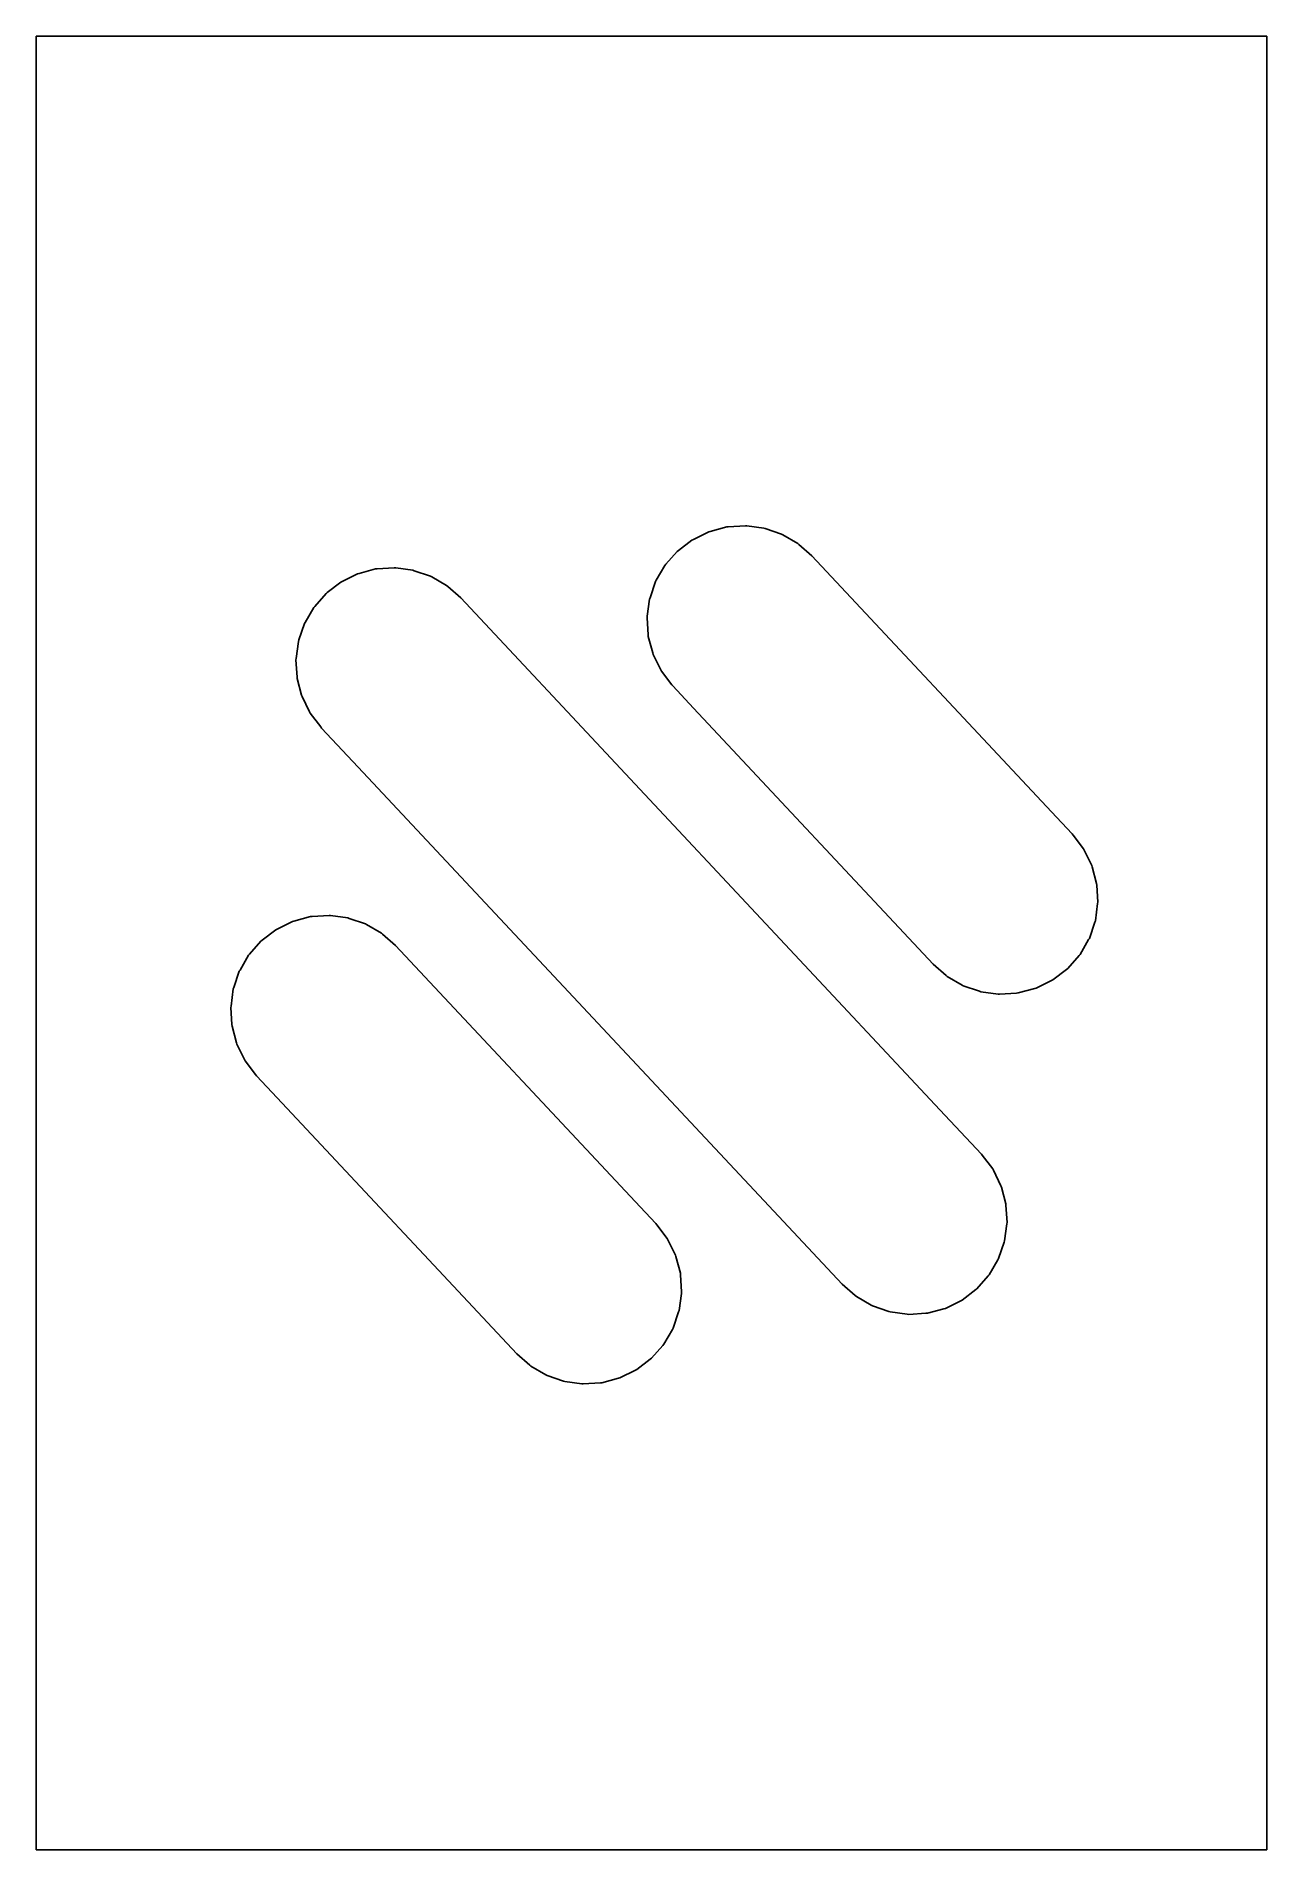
# Model space of a CAD drawing. Header units: metres. Extents: x -18.5 to 13.8, y -1.1 to 46.5.
import ezdxf

# ---------------------------------------------------------------- set-up
doc = ezdxf.new("R2010")
doc.units = ezdxf.units.M

msp = doc.modelspace()

# ---------------------------------------------------------------- linework, layer by layer
for p, q in [((-18.55, 46.125), (-18.55, 46.5)), ((-18.55, 46.5), (-16.643, 46.5)), ((-16.643, 46.5), (-13.454, 46.5)), ((-13.454, 46.5), (-13.328, 46.5)), ((-13.328, 46.5), (-13.149, 46.5)), ((-13.149, 46.5), (-12.924, 46.5)), ((-12.924, 46.5), (-12.67, 46.5)), ((-12.67, 46.5), (-12.406, 46.5)), ((-12.406, 46.5), (-12.159, 46.5)), ((-12.159, 46.5), (-11.953, 46.5)), ((-11.953, 46.5), (-11.807, 46.5)), ((-11.807, 46.5), (-11.732, 46.5)), ((-11.732, 46.5), (0.559, 46.5)), ((0.559, 46.5), (10.977, 46.5)), ((10.977, 46.5), (11.081, 46.5)), ((11.081, 46.5), (11.246, 46.5)), ((11.246, 46.5), (11.459, 46.5)), ((11.459, 46.5), (11.699, 46.5)), ((11.699, 46.5), (11.944, 46.5)), ((11.944, 46.5), (12.169, 46.5)), ((12.169, 46.5), (12.358, 46.5)), ((12.358, 46.5), (12.498, 46.5)), ((12.498, 46.5), (13.75, 46.5)), ((12.498, 46.5), (12.498, 46.5)), ((13.75, 46.5), (13.75, 43.299)), ((-18.55, 45.626), (-18.55, 46.125)), ((-18.55, 45.58), (-18.55, 45.626)), ((-18.55, 45.485), (-18.55, 45.58)), ((-18.55, 45.343), (-18.55, 45.485)), ((-18.55, 45.16), (-18.55, 45.343)), ((-18.55, 42.21), (-18.55, 45.16)), ((13.75, 43.299), (13.75, 41.28)), ((-18.55, 42.125), (-18.55, 42.21)), ((-18.55, 42.02), (-18.55, 42.125)), ((-18.55, 40.497), (-18.55, 42.02)), ((13.75, 41.28), (13.75, 13.573)), ((-18.55, 40.437), (-18.55, 40.497)), ((-18.55, 40.373), (-18.55, 40.437)), ((-18.55, 40.311), (-18.55, 40.373)), ((-18.55, 40.256), (-18.55, 40.311)), ((-18.55, 40.072), (-18.55, 40.256)), ((-18.55, 38.506), (-18.55, 40.072)), ((-18.55, 38.17), (-18.55, 38.506)), ((-18.55, 37.214), (-18.55, 38.17)), ((-18.55, 7.786), (-18.55, 37.214)), ((-0.897, 33.494), (-1.301, 33.295)), ((-0.859, 33.505), (-0.897, 33.494)), ((-0.424, 33.621), (-0.859, 33.505)), ((-0.385, 33.624), (-0.424, 33.621)), ((0.065, 33.653), (-0.385, 33.624)), ((0.104, 33.648), (0.065, 33.653)), ((0.551, 33.589), (0.104, 33.648)), ((0.588, 33.577), (0.551, 33.589)), ((1.015, 33.431), (0.588, 33.577)), ((1.049, 33.412), (1.015, 33.431)), ((1.44, 33.186), (1.049, 33.412)), ((-1.725, 32.98), (-2.023, 32.641)), ((-1.694, 33.003), (-1.725, 32.98)), ((-1.337, 33.278), (-1.694, 33.003)), ((-1.301, 33.295), (-1.337, 33.278)), ((1.469, 33.161), (1.44, 33.186)), ((1.808, 32.863), (1.469, 33.161)), ((8.097, 26.146), (1.808, 32.863)), ((-10.115, 32.39), (-10.519, 32.191)), ((-10.077, 32.4), (-10.115, 32.39)), ((-9.641, 32.517), (-10.077, 32.4)), ((-9.602, 32.519), (-9.641, 32.517)), ((-9.152, 32.549), (-9.602, 32.519)), ((-9.113, 32.544), (-9.152, 32.549)), ((-8.666, 32.485), (-9.113, 32.544)), ((-8.629, 32.472), (-8.666, 32.485)), ((-8.202, 32.327), (-8.629, 32.472)), ((-2.049, 32.611), (-2.274, 32.221)), ((-2.023, 32.641), (-2.049, 32.611)), ((-10.912, 31.899), (-10.943, 31.875)), ((-10.554, 32.173), (-10.912, 31.899)), ((-10.519, 32.191), (-10.554, 32.173)), ((-8.168, 32.307), (-8.202, 32.327)), ((-7.778, 32.082), (-8.168, 32.307)), ((-7.748, 32.056), (-7.778, 32.082)), ((-7.409, 31.759), (-7.748, 32.056)), ((-2.294, 32.187), (-2.439, 31.76)), ((-2.274, 32.221), (-2.294, 32.187)), ((-11.266, 31.507), (-11.492, 31.116)), ((-11.241, 31.536), (-11.266, 31.507)), ((-10.943, 31.875), (-11.241, 31.536)), ((5.168, 18.324), (-7.409, 31.759)), ((-2.451, 31.723), (-2.51, 31.276)), ((-2.439, 31.76), (-2.451, 31.723)), ((-11.511, 31.082), (-11.656, 30.655)), ((-11.492, 31.116), (-11.511, 31.082)), ((-2.51, 31.276), (-2.515, 31.237)), ((-2.515, 31.237), (-2.486, 30.787)), ((-11.669, 30.618), (-11.728, 30.171)), ((-11.656, 30.655), (-11.669, 30.618)), ((-2.486, 30.787), (-2.484, 30.748)), ((-2.484, 30.748), (-2.367, 30.312)), ((-11.728, 30.171), (-11.733, 30.132)), ((-11.733, 30.132), (-11.704, 29.682)), ((-2.367, 30.312), (-2.357, 30.274)), ((-2.357, 30.274), (-2.157, 29.87)), ((-11.704, 29.682), (-11.701, 29.643)), ((-11.701, 29.643), (-11.585, 29.208)), ((-2.157, 29.87), (-2.14, 29.835)), ((-2.14, 29.835), (-1.866, 29.477)), ((-2.14, 29.835), (-2.14, 29.835)), ((-11.585, 29.208), (-11.574, 29.17)), ((-11.574, 29.17), (-11.375, 28.765)), ((-1.866, 29.477), (-1.842, 29.446)), ((-1.842, 29.446), (-1.296, 28.863)), ((-11.375, 28.765), (-11.358, 28.73)), ((-11.358, 28.73), (-11.083, 28.372)), ((-1.296, 28.863), (4.993, 22.146)), ((-11.083, 28.372), (-11.059, 28.341)), ((-11.059, 28.341), (-9.968, 27.176)), ((-9.968, 27.176), (2.609, 13.741)), ((8.643, 25.563), (8.097, 26.146)), ((8.666, 25.532), (8.643, 25.563)), ((8.941, 25.174), (8.666, 25.532)), ((8.958, 25.139), (8.941, 25.174)), ((9.158, 24.735), (8.958, 25.139)), ((9.168, 24.697), (9.158, 24.735)), ((9.284, 24.261), (9.168, 24.697)), ((9.287, 24.222), (9.284, 24.261)), ((9.316, 23.772), (9.287, 24.222)), ((-11.785, 23.275), (-11.35, 23.392)), ((-11.35, 23.392), (-11.311, 23.394)), ((-11.311, 23.394), (-10.861, 23.424)), ((-10.861, 23.424), (-10.822, 23.419)), ((-10.822, 23.419), (-10.375, 23.36)), ((-10.375, 23.36), (-10.338, 23.347)), ((-10.338, 23.347), (-9.911, 23.202)), ((9.252, 23.286), (9.311, 23.733)), ((9.311, 23.733), (9.316, 23.772)), ((-12.621, 22.774), (-12.263, 23.048)), ((-12.263, 23.048), (-12.228, 23.066)), ((-12.228, 23.066), (-11.823, 23.265)), ((-11.823, 23.265), (-11.785, 23.275)), ((-9.911, 23.202), (-9.877, 23.182)), ((-9.877, 23.182), (-9.487, 22.957)), ((-9.487, 22.957), (-9.457, 22.931)), ((-9.457, 22.931), (-9.118, 22.634)), ((9.095, 22.822), (9.24, 23.249)), ((9.24, 23.249), (9.252, 23.286)), ((-13.2, 21.991), (-12.975, 22.382)), ((-12.975, 22.382), (-12.949, 22.411)), ((-12.949, 22.411), (-12.652, 22.75)), ((-12.652, 22.75), (-12.621, 22.774)), ((-12.621, 22.774), (-12.621, 22.774)), ((-9.118, 22.634), (-2.829, 15.917)), ((8.824, 22.369), (8.849, 22.398)), ((8.849, 22.398), (9.075, 22.788)), ((9.075, 22.788), (9.095, 22.822)), ((-13.365, 21.53), (-13.22, 21.957)), ((-13.22, 21.957), (-13.2, 21.991)), ((4.993, 22.146), (5.332, 21.849)), ((8.137, 21.731), (8.495, 22.006)), ((8.495, 22.006), (8.526, 22.03)), ((8.526, 22.03), (8.824, 22.369)), ((-13.437, 21.046), (-13.378, 21.493)), ((-13.378, 21.493), (-13.365, 21.53)), ((5.332, 21.849), (5.361, 21.823)), ((5.361, 21.823), (5.752, 21.597)), ((5.752, 21.597), (5.785, 21.578)), ((5.785, 21.578), (6.212, 21.433)), ((6.212, 21.433), (6.249, 21.42)), ((7.224, 21.388), (7.66, 21.504)), ((7.66, 21.504), (7.698, 21.515)), ((7.698, 21.515), (8.102, 21.714)), ((8.102, 21.714), (8.137, 21.731)), ((-13.442, 21.007), (-13.437, 21.046)), ((-13.412, 20.557), (-13.442, 21.007)), ((6.249, 21.42), (6.697, 21.361)), ((6.697, 21.361), (6.735, 21.356)), ((6.735, 21.356), (7.185, 21.385)), ((7.185, 21.385), (7.224, 21.388)), ((-13.41, 20.518), (-13.412, 20.557)), ((-13.293, 20.083), (-13.41, 20.518)), ((-13.283, 20.045), (-13.293, 20.083)), ((-13.084, 19.64), (-13.283, 20.045)), ((-13.066, 19.605), (-13.084, 19.64)), ((-12.792, 19.247), (-13.066, 19.605)), ((-12.768, 19.216), (-12.792, 19.247)), ((-12.222, 18.633), (-12.768, 19.216)), ((-5.934, 11.916), (-12.222, 18.633)), ((6.259, 17.159), (5.168, 18.324)), ((6.283, 17.128), (6.259, 17.159)), ((6.558, 16.77), (6.283, 17.128)), ((6.575, 16.735), (6.558, 16.77)), ((6.774, 16.33), (6.575, 16.735)), ((6.785, 16.292), (6.774, 16.33)), ((6.901, 15.857), (6.785, 16.292)), ((-2.829, 15.917), (-2.284, 15.334)), ((6.904, 15.818), (6.901, 15.857)), ((6.933, 15.368), (6.904, 15.818)), ((-2.284, 15.334), (-2.26, 15.303)), ((-2.26, 15.303), (-1.985, 14.945)), ((6.869, 14.882), (6.928, 15.329)), ((6.928, 15.329), (6.933, 15.368)), ((-1.985, 14.945), (-1.968, 14.91)), ((-1.968, 14.91), (-1.769, 14.505)), ((6.711, 14.418), (6.856, 14.845)), ((6.856, 14.845), (6.869, 14.882)), ((-1.769, 14.505), (-1.759, 14.467)), ((-1.759, 14.467), (-1.642, 14.032)), ((6.466, 13.993), (6.692, 14.384)), ((6.692, 14.384), (6.711, 14.418)), ((6.692, 14.384), (6.692, 14.384)), ((-1.642, 14.032), (-1.639, 13.993)), ((-1.639, 13.993), (-1.61, 13.543)), ((6.143, 13.625), (6.441, 13.964)), ((6.441, 13.964), (6.466, 13.993)), ((-1.615, 13.504), (-1.674, 13.057)), ((-1.61, 13.543), (-1.615, 13.504)), ((2.609, 13.741), (2.948, 13.444)), ((2.948, 13.444), (2.978, 13.418)), ((2.978, 13.418), (3.368, 13.193)), ((5.754, 13.327), (6.112, 13.601)), ((6.112, 13.601), (6.143, 13.625)), ((13.75, 13.573), (13.75, 4.2)), ((-1.687, 13.02), (-1.832, 12.593)), ((-1.674, 13.057), (-1.687, 13.02)), ((3.368, 13.193), (3.402, 13.173)), ((3.402, 13.173), (3.829, 13.028)), ((3.829, 13.028), (3.866, 13.015)), ((3.866, 13.015), (4.313, 12.956)), ((4.313, 12.956), (4.352, 12.951)), ((4.352, 12.951), (4.802, 12.981)), ((4.802, 12.981), (4.841, 12.983)), ((4.841, 12.983), (5.277, 13.1)), ((5.277, 13.1), (5.315, 13.11)), ((5.315, 13.11), (5.719, 13.309)), ((5.719, 13.309), (5.754, 13.327)), ((-1.851, 12.559), (-2.077, 12.168)), ((-1.832, 12.593), (-1.851, 12.559)), ((-5.595, 11.619), (-5.934, 11.916)), ((-2.103, 12.139), (-2.4, 11.8)), ((-2.077, 12.168), (-2.103, 12.139)), ((-5.565, 11.593), (-5.595, 11.619)), ((-5.175, 11.368), (-5.565, 11.593)), ((-2.824, 11.484), (-3.228, 11.285)), ((-2.789, 11.502), (-2.824, 11.484)), ((-2.431, 11.776), (-2.789, 11.502)), ((-2.4, 11.8), (-2.431, 11.776)), ((-5.141, 11.348), (-5.175, 11.368)), ((-4.714, 11.203), (-5.141, 11.348)), ((-4.677, 11.19), (-4.714, 11.203)), ((-4.23, 11.131), (-4.677, 11.19)), ((-4.191, 11.126), (-4.23, 11.131)), ((-3.741, 11.156), (-4.191, 11.126)), ((-3.702, 11.158), (-3.741, 11.156)), ((-3.266, 11.275), (-3.702, 11.158)), ((-3.228, 11.285), (-3.266, 11.275)), ((-18.55, 6.67), (-18.55, 7.786)), ((-18.55, 5.579), (-18.55, 6.67)), ((-18.55, 5.108), (-18.55, 5.579)), ((-18.55, 5.051), (-18.55, 5.108)), ((-18.55, 3.569), (-18.55, 5.051)), ((13.75, 4.2), (13.75, 2.165)), ((-18.55, 3.471), (-18.55, 3.569)), ((-18.55, 3.395), (-18.55, 3.471)), ((-18.55, 0.468), (-18.55, 3.395)), ((13.75, 2.165), (13.75, -1.1)), ((-18.55, 0.299), (-18.55, 0.468)), ((-18.55, 0.172), (-18.55, 0.299)), ((-18.55, 0.094), (-18.55, 0.172)), ((-18.55, -0.638), (-18.55, 0.094)), ((-18.55, -0.684), (-18.55, -0.638)), ((-18.55, -1.1), (-18.55, -0.684)), ((-17.961, -1.1), (-18.55, -1.1)), ((-16.643, -1.1), (-17.961, -1.1)), ((-13.454, -1.1), (-16.643, -1.1)), ((-13.328, -1.1), (-13.454, -1.1)), ((-13.149, -1.1), (-13.328, -1.1)), ((-12.924, -1.1), (-13.149, -1.1)), ((-12.67, -1.1), (-12.924, -1.1)), ((-12.406, -1.1), (-12.67, -1.1)), ((-12.159, -1.1), (-12.406, -1.1)), ((-11.953, -1.1), (-12.159, -1.1)), ((-11.807, -1.1), (-11.953, -1.1)), ((-11.732, -1.1), (-11.807, -1.1)), ((0.559, -1.1), (-11.732, -1.1)), ((10.977, -1.1), (0.559, -1.1)), ((11.081, -1.1), (10.977, -1.1)), ((11.246, -1.1), (11.081, -1.1)), ((11.459, -1.1), (11.246, -1.1)), ((11.699, -1.1), (11.459, -1.1)), ((11.944, -1.1), (11.699, -1.1)), ((12.169, -1.1), (11.944, -1.1)), ((12.358, -1.1), (12.169, -1.1)), ((12.498, -1.1), (12.358, -1.1)), ((13.75, -1.1), (12.498, -1.1))]:
    msp.add_line(p, q)

doc.saveas('drawing.dxf')
